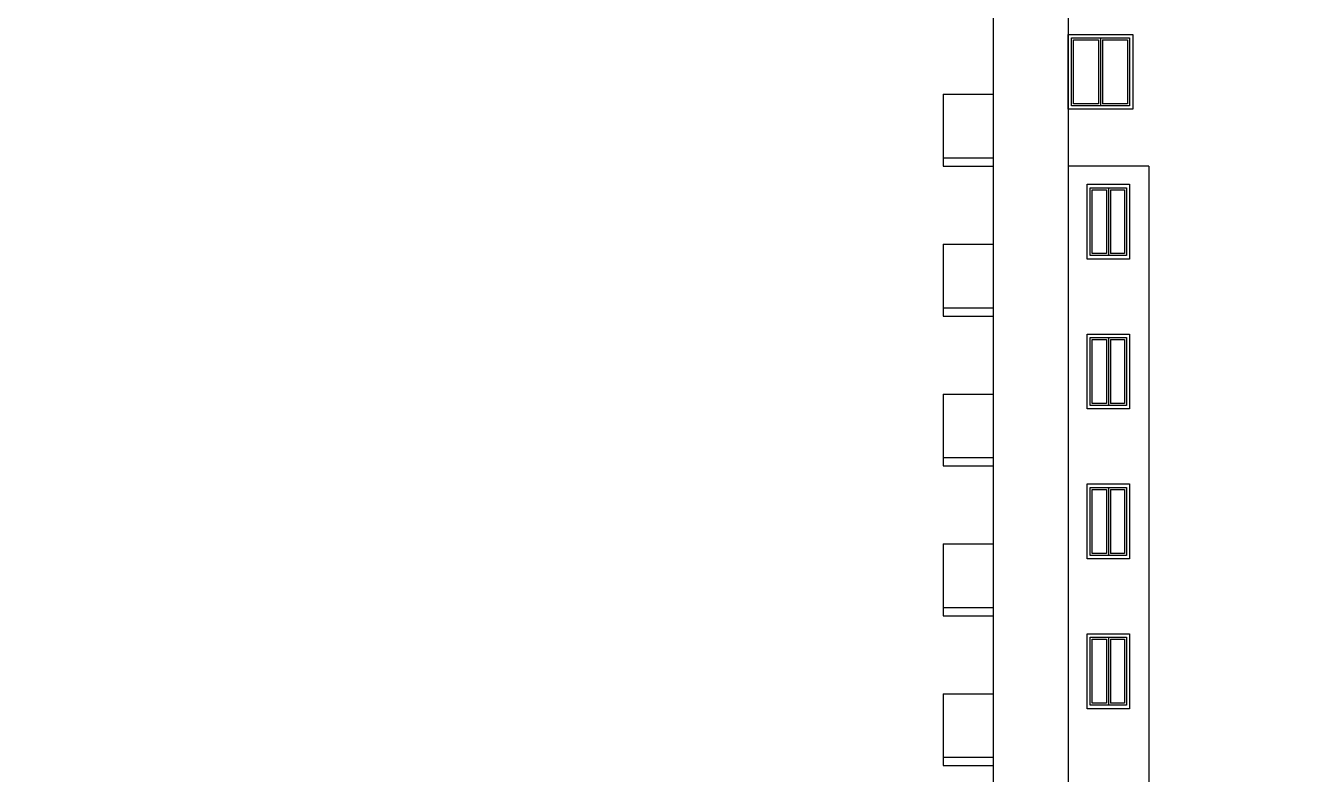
# Model space of a CAD drawing. Header units: inches. Extents: x -634 to 3638, y -6930911 to 5552.
# Drawn here: x 1946.37 to 1970.87, y 3403.58 to 3418.05 of the extents above; entities that cross this region are included whole.
import ezdxf

# ---------------------------------------------------------------- set-up
doc = ezdxf.new("R2010")
doc.units = ezdxf.units.IN
doc.header["$MEASUREMENT"] = 0
doc.linetypes.add('Dashed', pattern=[1128.888893, 564.444447, -564.444447])
for name, color, linetype, lineweight in [('ELEV', 134, 'Continuous', 18), ('фасады', 7, 'Continuous', 30), ('фасады2', 7, 'Continuous', 25)]:
    doc.layers.add(name, color=color, linetype=linetype, lineweight=lineweight)

msp = doc.modelspace()

# ---------------------------------------------------------------- hatches: boundary and pattern name
at = {"layer": 'ELEV', "linetype": 'Continuous'}
h = msp.add_hatch(dxfattribs=at)
h.set_pattern_fill('ANSI31', color=256, scale=0.01044, style=0)
h.set_pattern_definition([(45, (1262.311104, 3366.587935), (-0.02343928418428, 0.02343928418428), [])])
edge = h.paths.add_edge_path()
edge.add_ellipse((1445.78234, 3471.96182), major_axis=(0, 6932302.83262), ratio=0.00000001506, start_angle=89.999976115149, end_angle=270.000023884851)
edge.add_line((1445.67794, 3474.85168), (1445.67794, 3528.48347))
edge.add_line((1445.67794, 3528.48347), (1445.88675, 3528.48347))
edge.add_line((1445.88675, 3528.48347), (1445.88675, 3474.85168))

# ---------------------------------------------------------------- linework, layer by layer
at = {"layer": 'фасады', "color": 7, "ltscale": 100}
msp.add_line((1968.07317, 3415.33152), (1966.51335, 3415.33152), dxfattribs=at)
at = {"layer": 'фасады', "color": 7, "linetype": 'Dashed', "ltscale": 100}
for points in [[(1965.0664, 3418.22543), (1965.0664, 3415.33152)], [(1966.51335, 3418.22543), (1966.51335, 3415.33152)], [(1964.10177, 3416.7206), (1964.10177, 3415.33152)], [(1964.10177, 3416.7206), (1965.0664, 3416.7206)], [(1965.0664, 3415.48587), (1964.10177, 3415.48587), (1964.10177, 3415.33152), (1965.0664, 3415.33152)], [(1965.0664, 3415.33152), (1965.0664, 3412.43762)], [(1966.51335, 3415.33152), (1966.51335, 3412.43762)], [(1968.07317, 3415.33152), (1968.07317, 3412.43762)], [(1964.10177, 3413.82669), (1964.10177, 3412.43762)], [(1964.10177, 3413.82669), (1965.0664, 3413.82669)], [(1965.0664, 3412.59196), (1964.10177, 3412.59196), (1964.10177, 3412.43762), (1965.0664, 3412.43762)], [(1965.0664, 3412.43762), (1965.0664, 3409.54372)], [(1966.51335, 3412.43762), (1966.51335, 3409.54372)], [(1968.07317, 3412.43762), (1968.07317, 3409.54372)], [(1964.10177, 3410.93279), (1964.10177, 3409.54372)], [(1964.10177, 3410.93279), (1965.0664, 3410.93279)], [(1965.0664, 3409.69806), (1964.10177, 3409.69806), (1964.10177, 3409.54372), (1965.0664, 3409.54372)], [(1965.0664, 3409.54372), (1965.0664, 3406.64982)], [(1966.51335, 3409.54372), (1966.51335, 3406.64982)], [(1968.07317, 3409.54372), (1968.07317, 3406.64982)], [(1964.10177, 3408.03889), (1964.10177, 3406.64982)], [(1964.10177, 3408.03889), (1965.0664, 3408.03889)], [(1965.0664, 3406.80416), (1964.10177, 3406.80416), (1964.10177, 3406.64982), (1965.0664, 3406.64982)], [(1965.0664, 3406.64982), (1965.0664, 3403.75591)], [(1966.51335, 3406.64982), (1966.51335, 3403.75591)], [(1968.07317, 3406.64982), (1968.07317, 3403.75591)], [(1964.10177, 3405.14499), (1964.10177, 3403.75591)], [(1964.10177, 3405.14499), (1965.0664, 3405.14499)], [(1965.0664, 3403.91025), (1964.10177, 3403.91025), (1964.10177, 3403.75591), (1965.0664, 3403.75591)], [(1965.0664, 3403.75591), (1965.0664, 3400.86201)], [(1966.51335, 3403.75591), (1966.51335, 3400.86201)], [(1968.07317, 3403.75591), (1968.07317, 3400.86201)]]:
    msp.add_lwpolyline(points, dxfattribs=at)
at = {"layer": 'фасады2', "color": 7, "ltscale": 100}
for p, q in [((1966.58088, 3417.81063), (1967.69985, 3417.81063)), ((1966.58088, 3416.49873), (1966.58088, 3417.81063)), ((1967.69985, 3417.81063), (1967.69985, 3416.49873)), ((1966.61946, 3416.53732), (1966.61946, 3417.77205)), ((1966.61946, 3417.77205), (1967.10178, 3417.77205)), ((1967.17895, 3417.77205), (1967.66127, 3417.77205)), ((1967.66127, 3417.77205), (1967.66127, 3416.53732)), ((1967.69985, 3416.49873), (1966.58088, 3416.49873)), ((1967.10178, 3416.53732), (1966.61946, 3416.53732)), ((1967.66127, 3416.53732), (1967.17895, 3416.53732)), ((1966.94117, 3413.60483), (1966.94117, 3414.91673)), ((1966.94117, 3414.91673), (1967.64535, 3414.91673)), ((1966.97975, 3413.64341), (1966.97975, 3414.87815)), ((1966.97975, 3414.87815), (1967.25467, 3414.87815)), ((1967.33184, 3414.87815), (1967.60677, 3414.87815)), ((1967.60677, 3414.87815), (1967.60677, 3413.64341)), ((1967.64535, 3414.91673), (1967.64535, 3413.60483)), ((1967.25467, 3413.64341), (1966.97975, 3413.64341)), ((1967.60677, 3413.64341), (1967.33184, 3413.64341)), ((1967.64535, 3413.60483), (1966.94117, 3413.60483)), ((1966.94117, 3410.71093), (1966.94117, 3412.02283)), ((1966.94117, 3412.02283), (1967.64535, 3412.02283)), ((1966.97975, 3410.74951), (1966.97975, 3411.98424)), ((1966.97975, 3411.98424), (1967.25467, 3411.98424)), ((1967.33184, 3411.98424), (1967.60677, 3411.98424)), ((1967.60677, 3411.98424), (1967.60677, 3410.74951)), ((1967.64535, 3412.02283), (1967.64535, 3410.71093)), ((1967.64535, 3410.71093), (1966.94117, 3410.71093)), ((1967.25467, 3410.74951), (1966.97975, 3410.74951)), ((1967.60677, 3410.74951), (1967.33184, 3410.74951)), ((1966.94117, 3407.81702), (1966.94117, 3409.12893)), ((1966.94117, 3409.12893), (1967.64535, 3409.12893)), ((1966.97975, 3407.85561), (1966.97975, 3409.09034)), ((1966.97975, 3409.09034), (1967.25467, 3409.09034)), ((1967.33184, 3409.09034), (1967.60677, 3409.09034)), ((1967.60677, 3409.09034), (1967.60677, 3407.85561)), ((1967.64535, 3409.12893), (1967.64535, 3407.81702)), ((1967.64535, 3407.81702), (1966.94117, 3407.81702)), ((1967.25467, 3407.85561), (1966.97975, 3407.85561)), ((1967.60677, 3407.85561), (1967.33184, 3407.85561)), ((1966.94117, 3404.92312), (1966.94117, 3406.23502)), ((1966.94117, 3406.23502), (1967.64535, 3406.23502)), ((1966.97975, 3404.96171), (1966.97975, 3406.19644)), ((1966.97975, 3406.19644), (1967.25467, 3406.19644)), ((1967.33184, 3406.19644), (1967.60677, 3406.19644)), ((1967.60677, 3406.19644), (1967.60677, 3404.96171)), ((1967.64535, 3406.23502), (1967.64535, 3404.92312)), ((1967.64535, 3404.92312), (1966.94117, 3404.92312)), ((1967.25467, 3404.96171), (1966.97975, 3404.96171)), ((1967.60677, 3404.96171), (1967.33184, 3404.96171))]:
    msp.add_line(p, q, dxfattribs=at)
for points in [[(1966.51335, 3417.87816), (1967.76738, 3417.87816), (1967.76738, 3416.43121), (1966.51335, 3416.43121)], [(1966.88329, 3414.98426), (1967.70323, 3414.98426), (1967.70323, 3413.5373), (1966.88329, 3413.5373)], [(1966.88329, 3412.09035), (1967.70323, 3412.09035), (1967.70323, 3410.6434), (1966.88329, 3410.6434)], [(1966.88329, 3409.19645), (1967.70323, 3409.19645), (1967.70323, 3407.7495), (1966.88329, 3407.7495)], [(1966.88329, 3406.30255), (1967.70323, 3406.30255), (1967.70323, 3404.8556), (1966.88329, 3404.8556)]]:
    msp.add_lwpolyline(points, close=True, dxfattribs=at)
for points in [[(1967.14036, 3417.81063), (1967.14036, 3416.49873)], [(1967.10178, 3417.77205), (1967.10178, 3416.53732)], [(1967.17895, 3417.77205), (1967.17895, 3416.53732)], [(1967.25467, 3414.87815), (1967.25467, 3413.64341)], [(1967.25467, 3414.87815), (1967.25467, 3413.64341)], [(1967.29326, 3414.91673), (1967.29326, 3413.60483)], [(1967.33184, 3414.87815), (1967.33184, 3413.64341)], [(1967.25467, 3411.98424), (1967.25467, 3410.74951)], [(1967.25467, 3411.98424), (1967.25467, 3410.74951)], [(1967.29326, 3412.02283), (1967.29326, 3410.71093)], [(1967.33184, 3411.98424), (1967.33184, 3410.74951)], [(1967.25467, 3409.09034), (1967.25467, 3407.85561)], [(1967.25467, 3409.09034), (1967.25467, 3407.85561)], [(1967.29326, 3409.12893), (1967.29326, 3407.81702)], [(1967.33184, 3409.09034), (1967.33184, 3407.85561)], [(1967.25467, 3406.19644), (1967.25467, 3404.96171)], [(1967.25467, 3406.19644), (1967.25467, 3404.96171)], [(1967.29326, 3406.23502), (1967.29326, 3404.92312)], [(1967.33184, 3406.19644), (1967.33184, 3404.96171)]]:
    msp.add_lwpolyline(points, dxfattribs=at)

doc.saveas('drawing.dxf')
